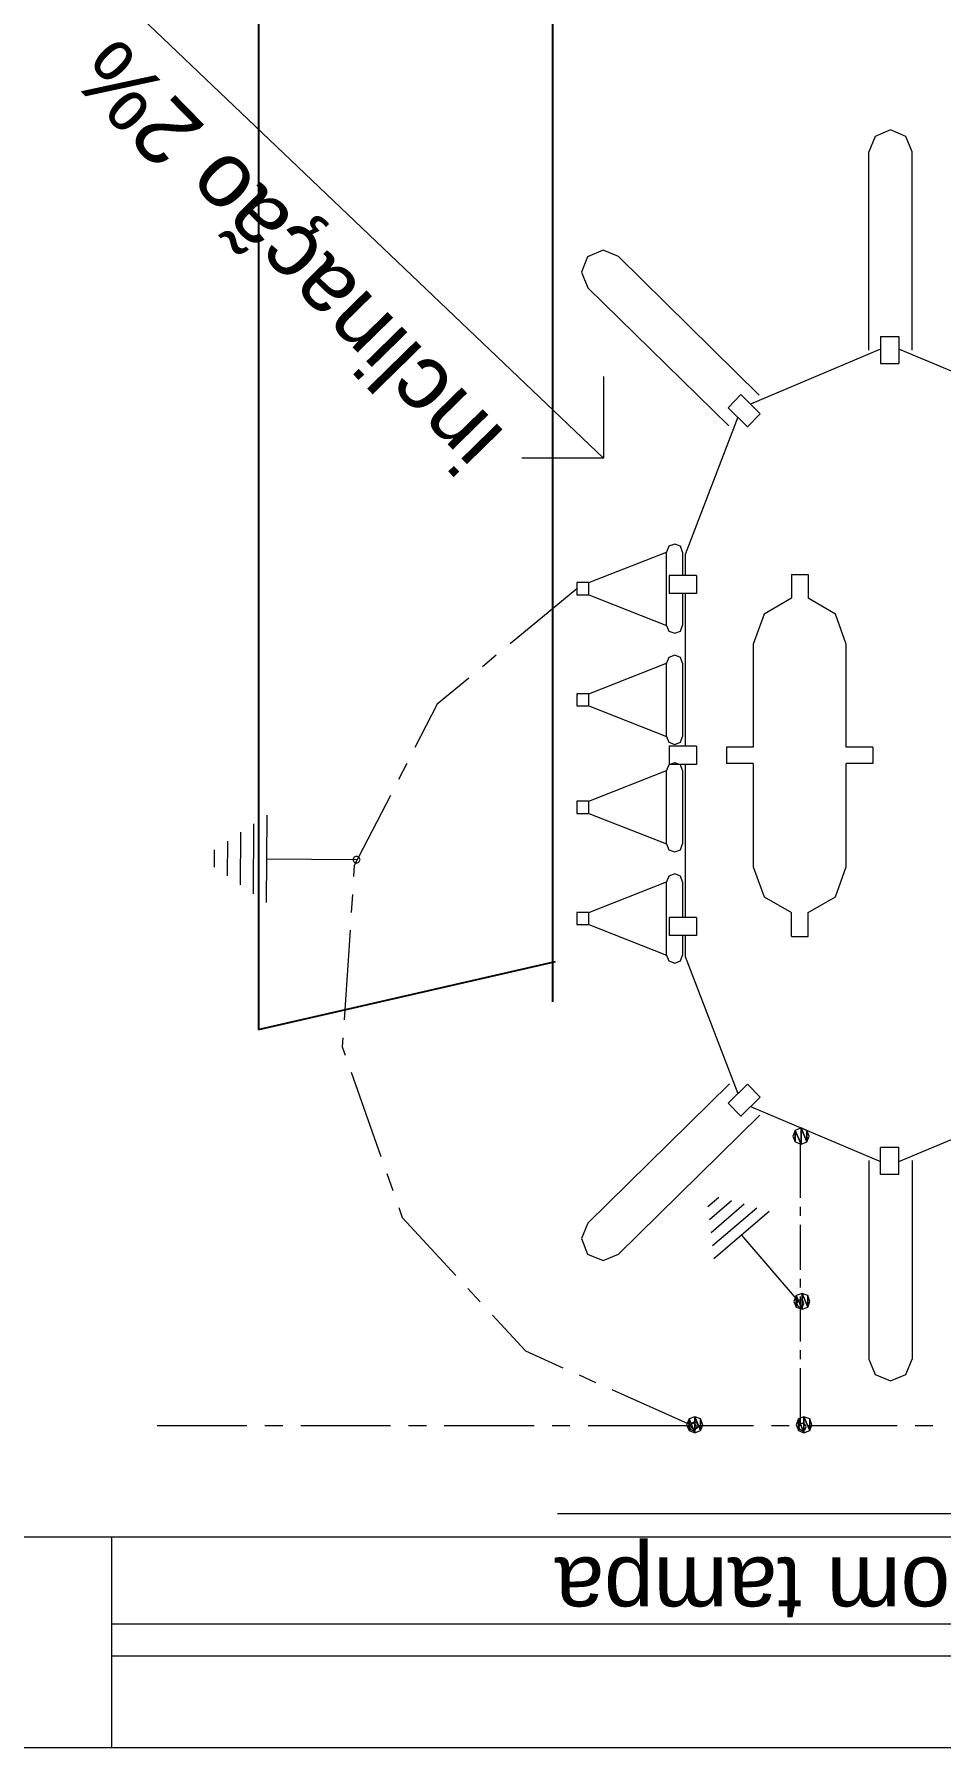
# Model space of a CAD drawing. Header units: metres. Extents: x 257 to 767, y -173 to 1.
# Drawn here: x 734.13 to 735.235, y -110.522 to -108.432 of the extents above; entities that cross this region are included whole.
import ezdxf

# ---------------------------------------------------------------- set-up
doc = ezdxf.new("R2010")
doc.units = ezdxf.units.M
doc.header["$LTSCALE"] = 10
doc.linetypes.add('DASHED', pattern=[0.75, 0.5, -0.25])
doc.layers.get('0').update_dxf_attribs({"color": 254})
doc.layers.add('Eletro Calha', color=6, linetype='Continuous')
doc.styles.add('WMF-Arial0', font='')
doc.styles.get('WMF-Arial0').set_extended_font_data('Arial')

msp = doc.modelspace()

# ---------------------------------------------------------------- linework, layer by layer
at = {"color": 7, "lineweight": 0}
for p, q in [((734.8239, -108.949), (734.2098, -108.3634)), ((735.1552, -108.5564), (735.1473, -108.5752)), ((735.174, -108.5485), (735.1552, -108.5564)), ((735.1928, -108.5564), (735.174, -108.5485)), ((735.2004, -108.5752), (735.1928, -108.5564)), ((735.1473, -108.8173), (735.1473, -108.5752)), ((735.2004, -108.8173), (735.2004, -108.5752)), ((734.8045, -108.7032), (734.7969, -108.722)), ((734.8233, -108.6953), (734.8045, -108.7032)), ((734.8421, -108.7029), (734.8233, -108.6953)), ((735.0138, -108.8719), (734.8421, -108.7029)), ((734.7969, -108.722), (734.8048, -108.7409)), ((734.9768, -108.9096), (734.8048, -108.7409)), ((735.1616, -108.8003), (735.1616, -108.8334)), ((735.1616, -108.8003), (735.184, -108.8003)), ((735.184, -108.8003), (735.184, -108.8334)), ((735.1616, -108.8161), (735.0032, -108.8832)), ((735.3445, -108.8832), (735.184, -108.8161)), ((734.8239, -108.8492), (734.8239, -108.949)), ((735.1616, -108.8334), (735.184, -108.8334)), ((734.9914, -108.8713), (734.9759, -108.8874)), ((734.9996, -108.9105), (734.9759, -108.8874)), ((735.015, -108.8947), (734.9914, -108.8713)), ((734.9877, -108.8989), (734.9234, -109.0664)), ((735.015, -108.8947), (734.9996, -108.9105)), ((734.8239, -108.949), (734.7241, -108.949)), ((734.9037, -109.0564), (734.9007, -109.0634)), ((734.9107, -109.0537), (734.9037, -109.0564)), ((734.9176, -109.0564), (734.9107, -109.0537)), ((734.9204, -109.0634), (734.9176, -109.0564)), ((734.806, -109.1007), (734.9007, -109.0634)), ((734.9007, -109.1529), (734.9007, -109.0634)), ((734.9204, -109.0634), (734.9204, -109.0919)), ((734.9234, -109.0664), (734.9234, -109.0919)), ((734.9234, -109.0664), (734.9234, -109.0919)), ((734.806, -109.1007), (734.7914, -109.1007)), ((734.7914, -109.1007), (734.7914, -109.1156)), ((734.806, -109.1156), (734.806, -109.1007)), ((734.904, -109.0919), (734.904, -109.1141)), ((734.9371, -109.0919), (734.904, -109.0919)), ((734.9371, -109.0919), (734.9371, -109.1141)), ((735.0533, -109.0907), (735.0533, -109.1198)), ((735.0533, -109.0907), (735.0733, -109.0907)), ((735.0733, -109.0907), (735.0733, -109.1198)), ((734.7914, -109.1083), (734.7101, -109.1753)), ((734.7914, -109.1156), (734.806, -109.1156)), ((734.806, -109.1156), (734.9007, -109.1529)), ((734.9371, -109.1141), (734.904, -109.1141)), ((734.9204, -109.1141), (734.9204, -109.1529)), ((734.9234, -109.1141), (734.9234, -109.3004)), ((735.0533, -109.1198), (735.0199, -109.1392)), ((735.1067, -109.1392), (735.0733, -109.1198)), ((735.0199, -109.1392), (735.0065, -109.1757)), ((735.12, -109.1757), (735.1067, -109.1392)), ((734.9007, -109.1529), (734.9037, -109.1599)), ((734.9037, -109.1599), (734.9107, -109.1626)), ((734.9107, -109.1626), (734.9176, -109.1599)), ((734.9176, -109.1599), (734.9204, -109.1529)), ((735.0065, -109.1757), (735.0065, -109.3016)), ((735.12, -109.3016), (735.12, -109.1757)), ((734.6931, -109.1893), (734.6764, -109.2033)), ((734.806, -109.2363), (734.9007, -109.199)), ((734.9037, -109.192), (734.9007, -109.199)), ((734.9007, -109.2885), (734.9007, -109.199)), ((734.9107, -109.1893), (734.9037, -109.192)), ((734.9176, -109.192), (734.9107, -109.1893)), ((734.9204, -109.199), (734.9176, -109.192)), ((734.9204, -109.199), (734.9204, -109.2885)), ((734.6594, -109.2172), (734.6209, -109.2491)), ((734.806, -109.2363), (734.7914, -109.2363)), ((734.7914, -109.2363), (734.7914, -109.2512)), ((734.806, -109.2512), (734.806, -109.2363)), ((734.6209, -109.2491), (734.5939, -109.3019)), ((734.7914, -109.2512), (734.806, -109.2512)), ((734.806, -109.2512), (734.9007, -109.2885)), ((734.9007, -109.2885), (734.9037, -109.2955)), ((734.9176, -109.2955), (734.9204, -109.2885)), ((734.9234, -109.2752), (734.9234, -109.3004)), ((734.9037, -109.2955), (734.9107, -109.2982)), ((734.9371, -109.3004), (734.904, -109.3004)), ((734.904, -109.3004), (734.904, -109.3228)), ((734.9107, -109.2982), (734.9176, -109.2955)), ((734.9371, -109.3004), (734.9371, -109.3228)), ((734.9738, -109.3016), (734.9738, -109.3216)), ((735.0065, -109.3016), (734.9738, -109.3016)), ((735.1525, -109.3016), (735.12, -109.3016)), ((735.1525, -109.3016), (735.1525, -109.3216)), ((734.5839, -109.3216), (734.5739, -109.341)), ((734.806, -109.3674), (734.9007, -109.3301)), ((734.9037, -109.3231), (734.9007, -109.3301)), ((734.9007, -109.4196), (734.9007, -109.3301)), ((734.9107, -109.3204), (734.9037, -109.3231)), ((734.9371, -109.3228), (734.904, -109.3228)), ((734.9176, -109.3231), (734.9107, -109.3204)), ((734.9204, -109.3301), (734.9176, -109.3231)), ((734.9204, -109.3301), (734.9204, -109.4196)), ((734.9234, -109.3228), (734.9234, -109.5091)), ((735.0065, -109.3216), (734.9738, -109.3216)), ((735.0065, -109.3216), (735.0065, -109.4475)), ((735.12, -109.4475), (735.12, -109.3216)), ((735.1525, -109.3216), (735.12, -109.3216)), ((734.5639, -109.3604), (734.5199, -109.446)), ((734.806, -109.3674), (734.7914, -109.3674)), ((734.7914, -109.3674), (734.7914, -109.3823)), ((734.806, -109.3823), (734.806, -109.3674)), ((734.4131, -109.3844), (734.4122, -109.4909)), ((734.7914, -109.3823), (734.806, -109.3823)), ((734.806, -109.3823), (734.9007, -109.4196)), ((734.3812, -109.4053), (734.3806, -109.4694)), ((734.397, -109.395), (734.3964, -109.4803)), ((734.3491, -109.4266), (734.3491, -109.4478)), ((734.3651, -109.416), (734.3648, -109.4584)), ((734.5196, -109.4357), (734.5181, -109.4387)), ((734.5226, -109.4345), (734.5196, -109.4357)), ((734.5256, -109.4357), (734.5226, -109.4345)), ((734.5269, -109.4387), (734.5256, -109.4357)), ((734.9007, -109.4196), (734.9037, -109.4266)), ((734.9037, -109.4266), (734.9107, -109.4293)), ((734.9107, -109.4293), (734.9176, -109.4266)), ((734.9176, -109.4266), (734.9204, -109.4196)), ((734.4128, -109.4378), (734.5226, -109.4387)), ((734.5181, -109.4387), (734.5196, -109.4417)), ((734.5181, -109.4387), (734.5181, -109.4387)), ((734.5199, -109.446), (734.519, -109.4593)), ((734.5196, -109.4417), (734.5226, -109.443)), ((734.5226, -109.443), (734.5256, -109.4417)), ((734.5256, -109.4417), (734.5269, -109.4387)), ((734.9107, -109.456), (734.9037, -109.4587)), ((734.9176, -109.4587), (734.9107, -109.456)), ((735.0065, -109.4475), (735.0199, -109.4839)), ((735.1067, -109.4839), (735.12, -109.4475)), ((734.806, -109.503), (734.9007, -109.4657)), ((734.9037, -109.4587), (734.9007, -109.4657)), ((734.9007, -109.5552), (734.9007, -109.4657)), ((734.9204, -109.4657), (734.9176, -109.4587)), ((734.9204, -109.4657), (734.9204, -109.5091)), ((734.5177, -109.4812), (734.5162, -109.503)), ((735.0199, -109.4839), (735.0533, -109.5033)), ((735.0733, -109.5033), (735.1067, -109.4839)), ((734.806, -109.503), (734.7914, -109.503)), ((734.7914, -109.503), (734.7914, -109.5179)), ((734.7914, -109.5179), (734.806, -109.5179)), ((734.806, -109.5179), (734.806, -109.503)), ((734.806, -109.5179), (734.9007, -109.5552)), ((734.9371, -109.5091), (734.904, -109.5091)), ((734.904, -109.5091), (734.904, -109.5312)), ((734.9371, -109.5091), (734.9371, -109.5312)), ((735.0533, -109.5325), (735.0533, -109.5033)), ((735.0733, -109.5325), (735.0733, -109.5033)), ((734.5147, -109.5249), (734.5074, -109.6341)), ((734.9371, -109.5312), (734.904, -109.5312)), ((734.9204, -109.5312), (734.9204, -109.5552)), ((734.9234, -109.5312), (734.9234, -109.5567)), ((734.9234, -109.5312), (734.9234, -109.5567)), ((735.0533, -109.5325), (735.0733, -109.5325)), ((734.9007, -109.5552), (734.9037, -109.5622)), ((734.9176, -109.5622), (734.9204, -109.5552)), ((734.9234, -109.5567), (734.9877, -109.7242)), ((734.9037, -109.5622), (734.9107, -109.5649)), ((734.9107, -109.5649), (734.9176, -109.5622)), ((734.5059, -109.656), (734.505, -109.6669)), ((734.505, -109.6669), (734.5086, -109.6772)), ((734.5159, -109.6978), (734.5523, -109.801)), ((734.9777, -109.7124), (734.8048, -109.8823)), ((734.9996, -109.7127), (734.9759, -109.7357)), ((734.9996, -109.7127), (735.015, -109.7285)), ((734.9759, -109.7357), (734.9914, -109.7518)), ((735.015, -109.7285), (734.9914, -109.7518)), ((735.0032, -109.74), (735.1616, -109.8071)), ((735.184, -109.8071), (735.3445, -109.74)), ((735.0147, -109.7503), (734.8421, -109.9202)), ((735.0578, -109.7691), (735.0548, -109.7761)), ((735.0578, -109.7691), (735.0548, -109.7761)), ((735.0648, -109.7661), (735.0578, -109.7691)), ((735.0648, -109.7661), (735.0578, -109.7691)), ((735.0578, -109.7691), (735.0648, -109.7858)), ((735.0578, -109.7691), (735.0578, -109.7691)), ((735.0578, -109.7691), (735.0648, -109.7858)), ((735.0648, -109.7858), (735.0578, -109.7691)), ((735.0578, -109.7691), (735.0578, -109.7831)), ((735.0648, -109.7858), (735.0578, -109.7691)), ((735.0578, -109.7691), (735.0578, -109.7831)), ((735.0578, -109.7831), (735.0578, -109.7691)), ((735.0578, -109.7831), (735.0578, -109.7691)), ((735.0648, -109.7661), (735.0718, -109.7831)), ((735.0718, -109.7691), (735.0648, -109.7661)), ((735.0648, -109.7661), (735.0648, -109.7661)), ((735.0648, -109.7661), (735.0718, -109.7831)), ((735.0718, -109.7691), (735.0648, -109.7661)), ((735.0718, -109.7831), (735.0648, -109.7661)), ((735.0648, -109.7661), (735.0648, -109.7858)), ((735.0718, -109.7831), (735.0648, -109.7661)), ((735.0648, -109.7661), (735.0648, -109.7858)), ((735.0648, -109.7858), (735.0648, -109.7661)), ((735.0648, -109.7858), (735.0648, -109.7661)), ((735.0745, -109.7761), (735.0718, -109.7691)), ((735.0718, -109.7691), (735.0718, -109.7831)), ((735.0745, -109.7761), (735.0718, -109.7691)), ((735.0718, -109.7691), (735.0718, -109.7831)), ((735.0718, -109.7831), (735.0718, -109.7691)), ((735.0718, -109.7831), (735.0718, -109.7691)), ((735.0548, -109.7761), (735.0578, -109.7831)), ((735.0548, -109.7761), (735.0548, -109.7761)), ((735.0548, -109.7761), (735.0578, -109.7831)), ((735.0578, -109.7831), (735.0648, -109.7858)), ((735.0578, -109.7831), (735.0648, -109.7858)), ((735.0639, -109.7813), (735.0639, -109.8513)), ((735.0648, -109.7858), (735.0718, -109.7831)), ((735.0648, -109.7858), (735.0718, -109.7831)), ((735.0648, -109.7858), (735.0648, -109.7858)), ((735.0718, -109.7831), (735.0745, -109.7761)), ((735.0718, -109.7831), (735.0745, -109.7761)), ((735.0718, -109.7831), (735.0718, -109.7831)), ((735.0745, -109.7761), (735.0745, -109.7761)), ((735.1616, -109.8228), (735.1616, -109.7898)), ((735.184, -109.7898), (735.1616, -109.7898)), ((735.184, -109.8228), (735.184, -109.7898)), ((735.1473, -109.8058), (735.1473, -110.048)), ((735.2004, -109.8058), (735.2004, -110.048)), ((734.5596, -109.8216), (734.5669, -109.8422)), ((735.184, -109.8228), (735.1616, -109.8228)), ((734.9647, -109.8507), (734.9513, -109.8623)), ((734.5742, -109.8629), (734.5784, -109.8753)), ((734.9801, -109.855), (734.9531, -109.878)), ((734.9953, -109.8592), (734.955, -109.8941)), ((735.0108, -109.8638), (734.9568, -109.9099)), ((735.026, -109.868), (734.9586, -109.9257)), ((735.0639, -109.8623), (735.0639, -109.8732)), ((734.5784, -109.8753), (734.6437, -109.946)), ((734.8048, -109.8823), (734.7969, -109.9011)), ((735.0639, -109.8841), (735.0639, -109.939)), ((734.7969, -109.9011), (734.8045, -109.9199)), ((734.9923, -109.8969), (735.0639, -109.9803)), ((734.8045, -109.9199), (734.8233, -109.9278)), ((734.8233, -109.9278), (734.8421, -109.9202)), ((735.0639, -109.95), (735.0639, -109.9609)), ((734.6585, -109.9621), (734.6734, -109.9782)), ((735.059, -109.9706), (735.056, -109.9776)), ((735.059, -109.9706), (735.056, -109.9776)), ((735.056, -109.9776), (735.059, -109.9845)), ((735.056, -109.9776), (735.056, -109.9776)), ((735.056, -109.9776), (735.059, -109.9845)), ((735.066, -109.9679), (735.059, -109.9706)), ((735.066, -109.9679), (735.059, -109.9706)), ((735.059, -109.9706), (735.066, -109.9873)), ((735.059, -109.9706), (735.059, -109.9706)), ((735.059, -109.9706), (735.066, -109.9873)), ((735.066, -109.9873), (735.059, -109.9706)), ((735.059, -109.9706), (735.059, -109.9845)), ((735.066, -109.9873), (735.059, -109.9706)), ((735.059, -109.9706), (735.059, -109.9845)), ((735.059, -109.9845), (735.059, -109.9706)), ((735.059, -109.9845), (735.059, -109.9706)), ((735.0609, -109.977), (735.0596, -109.9803)), ((735.0639, -109.9757), (735.0609, -109.977)), ((735.0639, -109.9718), (735.0639, -110.0264)), ((735.0669, -109.977), (735.0639, -109.9757)), ((735.066, -109.9679), (735.073, -109.9845)), ((735.073, -109.9706), (735.066, -109.9679)), ((735.066, -109.9679), (735.066, -109.9679)), ((735.066, -109.9679), (735.073, -109.9845)), ((735.073, -109.9706), (735.066, -109.9679)), ((735.073, -109.9845), (735.066, -109.9679)), ((735.066, -109.9679), (735.066, -109.9873)), ((735.073, -109.9845), (735.066, -109.9679)), ((735.066, -109.9679), (735.066, -109.9873)), ((735.066, -109.9873), (735.066, -109.9679)), ((735.066, -109.9873), (735.066, -109.9679)), ((735.0684, -109.9803), (735.0669, -109.977)), ((735.0757, -109.9776), (735.073, -109.9706)), ((735.073, -109.9706), (735.073, -109.9845)), ((735.0757, -109.9776), (735.073, -109.9706)), ((735.073, -109.9706), (735.073, -109.9845)), ((735.073, -109.9845), (735.073, -109.9706)), ((735.073, -109.9845), (735.073, -109.9706)), ((735.073, -109.9845), (735.0757, -109.9776)), ((735.073, -109.9845), (735.0757, -109.9776)), ((735.0757, -109.9776), (735.0757, -109.9776)), ((734.6883, -109.9946), (734.7286, -110.0379)), ((735.059, -109.9845), (735.066, -109.9873)), ((735.059, -109.9845), (735.066, -109.9873)), ((735.0596, -109.9803), (735.0609, -109.9833)), ((735.0596, -109.9803), (735.0596, -109.9803)), ((735.0609, -109.9833), (735.0639, -109.9845)), ((735.0639, -109.9845), (735.0669, -109.9833)), ((735.066, -109.9873), (735.073, -109.9845)), ((735.066, -109.9873), (735.073, -109.9845)), ((735.066, -109.9873), (735.066, -109.9873)), ((735.0669, -109.9833), (735.0684, -109.9803)), ((735.073, -109.9845), (735.073, -109.9845)), ((734.7286, -110.0379), (734.7741, -110.0586)), ((735.0639, -110.0373), (735.0639, -110.0483)), ((735.0639, -110.0592), (735.0639, -110.1293)), ((735.1473, -110.048), (735.1552, -110.0668)), ((735.1928, -110.0668), (735.2004, -110.048)), ((734.7942, -110.0674), (734.8142, -110.0765)), ((735.1552, -110.0668), (735.174, -110.0747)), ((735.174, -110.0747), (735.1928, -110.0668)), ((734.8342, -110.0853), (734.9304, -110.1284)), ((734.9283, -110.1211), (734.9252, -110.1281)), ((734.9283, -110.1211), (734.9252, -110.1281)), ((734.9352, -110.1184), (734.9283, -110.1211)), ((734.9352, -110.1184), (734.9283, -110.1211)), ((734.9283, -110.1211), (734.9352, -110.1381)), ((734.9283, -110.1211), (734.9283, -110.1211)), ((734.9283, -110.1211), (734.9352, -110.1381)), ((734.9352, -110.1381), (734.9283, -110.1211)), ((734.9283, -110.1211), (734.9283, -110.135)), ((734.9352, -110.1381), (734.9283, -110.1211)), ((734.9283, -110.1211), (734.9283, -110.135)), ((734.9283, -110.135), (734.9283, -110.1211)), ((734.9283, -110.135), (734.9283, -110.1211)), ((734.9346, -110.1247), (734.9316, -110.1262)), ((734.938, -110.1262), (734.9346, -110.1247)), ((734.9352, -110.1184), (734.9422, -110.135)), ((734.9422, -110.1211), (734.9352, -110.1184)), ((734.9352, -110.1184), (734.9352, -110.1184)), ((734.9352, -110.1184), (734.9422, -110.135)), ((734.9422, -110.1211), (734.9352, -110.1184)), ((734.9422, -110.135), (734.9352, -110.1184)), ((734.9352, -110.1184), (734.9352, -110.1381)), ((734.9422, -110.135), (734.9352, -110.1184)), ((734.9352, -110.1184), (734.9352, -110.1381)), ((734.9352, -110.1381), (734.9352, -110.1184)), ((734.9352, -110.1381), (734.9352, -110.1184)), ((734.945, -110.1281), (734.9422, -110.1211)), ((734.9422, -110.1211), (734.9422, -110.135)), ((734.945, -110.1281), (734.9422, -110.1211)), ((734.9422, -110.1211), (734.9422, -110.135)), ((734.9422, -110.135), (734.9422, -110.1211)), ((734.9422, -110.135), (734.9422, -110.1211)), ((735.0615, -110.1211), (735.0587, -110.1281)), ((735.0615, -110.1211), (735.0587, -110.1281)), ((735.0684, -110.1184), (735.0615, -110.1211)), ((735.0684, -110.1184), (735.0615, -110.1211)), ((735.0615, -110.1211), (735.0684, -110.1381)), ((735.0615, -110.1211), (735.0615, -110.1211)), ((735.0615, -110.1211), (735.0684, -110.1381)), ((735.0684, -110.1381), (735.0615, -110.1211)), ((735.0615, -110.1211), (735.0615, -110.135)), ((735.0684, -110.1381), (735.0615, -110.1211)), ((735.0615, -110.1211), (735.0615, -110.135)), ((735.0615, -110.135), (735.0615, -110.1211)), ((735.0615, -110.135), (735.0615, -110.1211)), ((735.0684, -110.1184), (735.0754, -110.135)), ((735.0754, -110.1211), (735.0684, -110.1184)), ((735.0684, -110.1184), (735.0684, -110.1184)), ((735.0684, -110.1184), (735.0754, -110.135)), ((735.0754, -110.1211), (735.0684, -110.1184)), ((735.0754, -110.135), (735.0684, -110.1184)), ((735.0684, -110.1184), (735.0684, -110.1381)), ((735.0754, -110.135), (735.0684, -110.1184)), ((735.0684, -110.1184), (735.0684, -110.1381)), ((735.0684, -110.1381), (735.0684, -110.1184)), ((735.0684, -110.1381), (735.0684, -110.1184)), ((735.0781, -110.1281), (735.0754, -110.1211)), ((735.0754, -110.1211), (735.0754, -110.135)), ((735.0781, -110.1281), (735.0754, -110.1211)), ((735.0754, -110.1211), (735.0754, -110.135)), ((735.0754, -110.135), (735.0754, -110.1211)), ((735.0754, -110.135), (735.0754, -110.1211)), ((734.3888, -110.1293), (734.2796, -110.1293)), ((734.4328, -110.1293), (734.4109, -110.1293)), ((734.5642, -110.1293), (734.4546, -110.1293)), ((734.6079, -110.1293), (734.586, -110.1293)), ((734.7392, -110.1293), (734.6297, -110.1293)), ((734.7829, -110.1293), (734.7611, -110.1293)), ((734.9304, -110.1293), (734.8051, -110.1293)), ((734.9252, -110.1281), (734.9283, -110.135)), ((734.9252, -110.1281), (734.9252, -110.1281)), ((734.9252, -110.1281), (734.9283, -110.135)), ((734.9283, -110.135), (734.9352, -110.1381)), ((734.9283, -110.135), (734.9352, -110.1381)), ((734.9301, -110.1278), (734.9289, -110.1308)), ((734.9289, -110.1308), (734.9301, -110.1338)), ((734.9289, -110.1308), (734.9289, -110.1308)), ((734.9331, -110.1262), (734.9301, -110.1278)), ((734.9301, -110.1338), (734.9331, -110.135)), ((734.9316, -110.1262), (734.9304, -110.1293)), ((734.9304, -110.1293), (734.9316, -110.1323)), ((734.9304, -110.1293), (734.9304, -110.1293)), ((734.9316, -110.1323), (734.9346, -110.1335)), ((734.9362, -110.1278), (734.9331, -110.1262)), ((734.9331, -110.135), (734.9362, -110.1338)), ((734.9346, -110.1335), (734.938, -110.1323)), ((734.9352, -110.1381), (734.9422, -110.135)), ((734.9352, -110.1381), (734.9422, -110.135)), ((734.9352, -110.1381), (734.9352, -110.1381)), ((734.9377, -110.1308), (734.9362, -110.1278)), ((734.9362, -110.1338), (734.9377, -110.1308)), ((734.9392, -110.1293), (734.938, -110.1262)), ((734.938, -110.1323), (734.9392, -110.1293)), ((735.0068, -110.1293), (734.9392, -110.1293)), ((734.9422, -110.135), (734.945, -110.1281)), ((734.9422, -110.135), (734.945, -110.1281)), ((734.9422, -110.135), (734.9422, -110.135)), ((734.945, -110.1281), (734.945, -110.1281)), ((735.0505, -110.1293), (735.0287, -110.1293)), ((735.0587, -110.1281), (735.0615, -110.135)), ((735.0587, -110.1281), (735.0587, -110.1281)), ((735.0587, -110.1281), (735.0615, -110.135)), ((735.0615, -110.135), (735.0684, -110.1381)), ((735.0615, -110.135), (735.0684, -110.1381)), ((735.0633, -110.1278), (735.0621, -110.1308)), ((735.0621, -110.1308), (735.0633, -110.1338)), ((735.0621, -110.1308), (735.0621, -110.1308)), ((735.0663, -110.1262), (735.0633, -110.1278)), ((735.0633, -110.1338), (735.0663, -110.135)), ((735.0697, -110.1278), (735.0663, -110.1262)), ((735.0663, -110.135), (735.0697, -110.1338)), ((735.0684, -110.1381), (735.0754, -110.135)), ((735.0684, -110.1381), (735.0754, -110.135)), ((735.0684, -110.1381), (735.0684, -110.1381)), ((735.0709, -110.1308), (735.0697, -110.1278)), ((735.0697, -110.1338), (735.0709, -110.1308)), ((735.1819, -110.1293), (735.0724, -110.1293)), ((735.0754, -110.135), (735.0781, -110.1281)), ((735.0754, -110.135), (735.0781, -110.1281)), ((735.0754, -110.135), (735.0754, -110.135)), ((735.0781, -110.1281), (735.0781, -110.1281)), ((735.2256, -110.1293), (735.2038, -110.1293)), ((735.6276, -110.2367), (734.7678, -110.2367)), ((734.224, -110.2652), (733.7971, -110.2652)), ((734.224, -110.5222), (734.224, -110.2652)), ((736.0539, -110.2652), (734.224, -110.2652)), ((736.0539, -110.3714), (734.224, -110.3714)), ((736.0539, -110.4105), (734.224, -110.4105)), ((734.224, -110.5222), (733.7971, -110.5222)), ((736.0539, -110.5222), (734.224, -110.5222))]:
    msp.add_line(p, q, dxfattribs=at)
at = {"layer": 'Eletro Calha', "linetype": 'DASHED'}
for p, q in [((734.7619, -109.612), (734.7619, -107.2165)), ((734.4029, -107.4802), (734.4029, -109.6458)), ((734.4029, -109.6458), (734.7652, -109.5628))]:
    msp.add_line(p, q, dxfattribs=at)

# ---------------------------------------------------------------- texts
at = {"color": 7, "lineweight": 0, "style": 'WMF-Arial0'}
for s, height, rotation, p in [('inclinação 2%', 0.07913, 134.4, (734.7059, -108.919)), ('ralo com tampa', 0.077673, 180, (735.512, -110.2901))]:
    msp.add_text(s, height=height, rotation=rotation, dxfattribs=at).set_placement(p)

doc.saveas('drawing.dxf')
